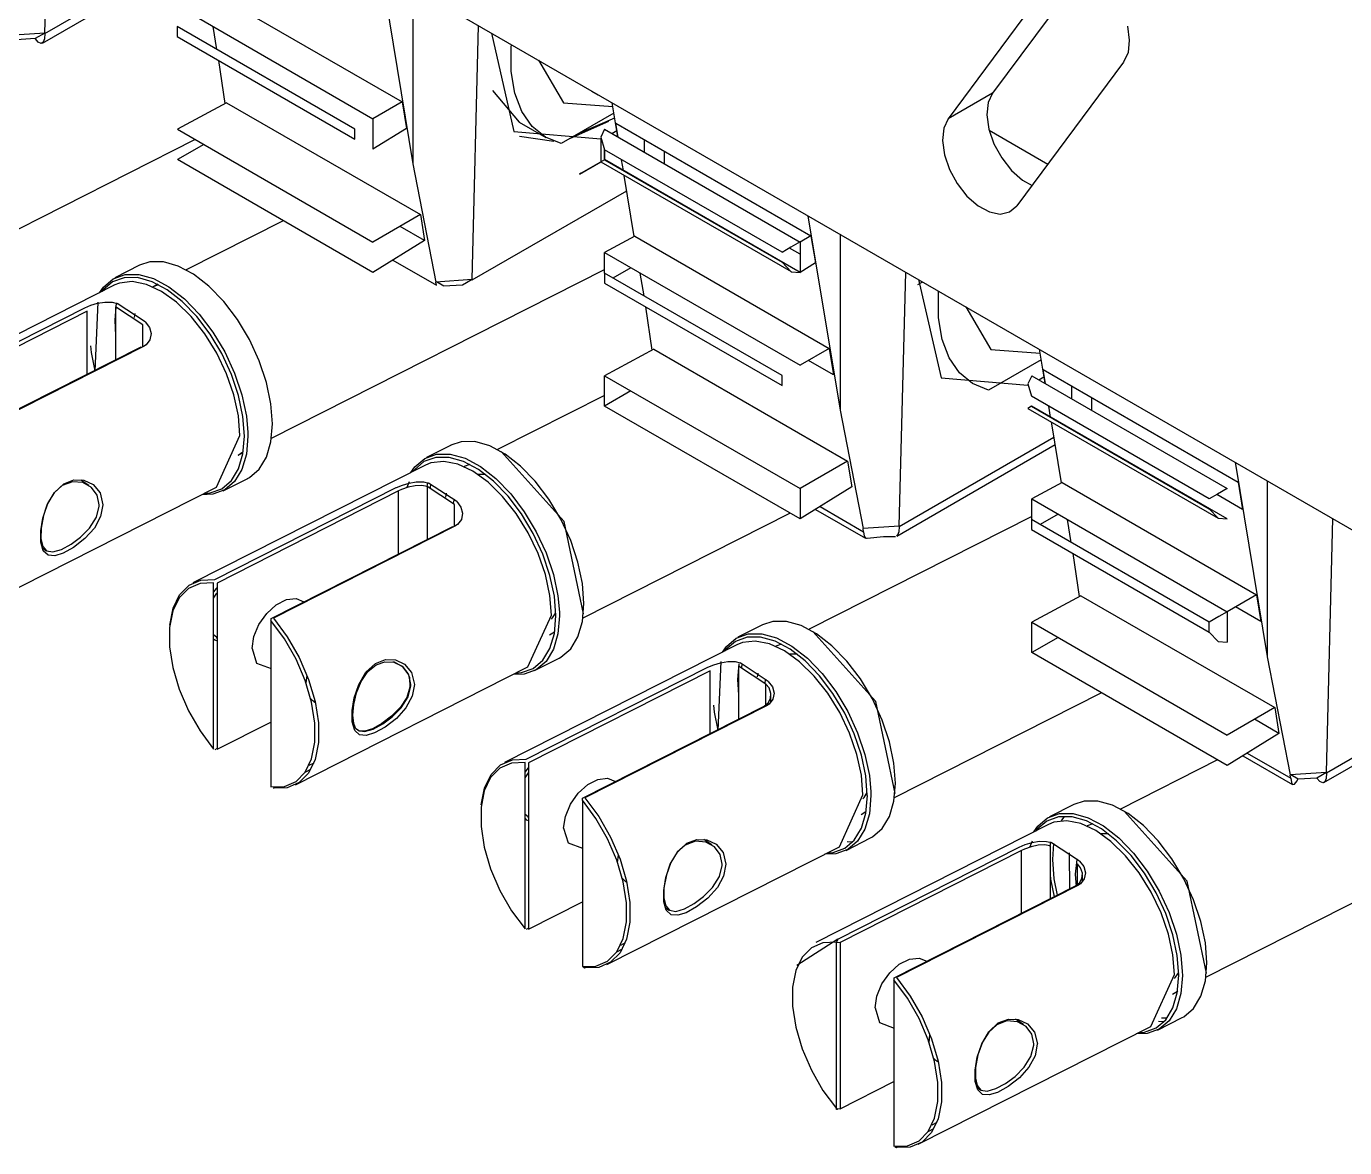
# Model space of a CAD drawing. Extents: x 0 to 258, y 0 to 184.
# Drawn here: x 11.88 to 17.11, y 44.01 to 48.47 of the extents above; entities that cross this region are included whole.
import ezdxf

# ---------------------------------------------------------------- set-up
doc = ezdxf.new("R2010")
doc.units = 0

msp = doc.modelspace()

# ---------------------------------------------------------------- linework, layer by layer
for p, q in [((6.067544, 52.860342), (19.340879, 45.197489)), ((11.949534, 48.440615), (11.975066, 49.449838)), ((11.93917, 48.400795), (12.568613, 48.764068)), ((11.949489, 48.43916), (12.563586, 48.793701)), ((13.283781, 48.694218), (13.41131, 47.921371)), ((15.96189, 48.671728), (15.537499, 48.100229)), ((16.078042, 48.692366), (15.71424, 48.202093)), ((12.595865, 48.612991), (13.368183, 48.167168)), ((13.41131, 48.620664), (13.41131, 47.921371)), ((12.47548, 48.548432), (13.252031, 48.099964)), ((13.180858, 48.058954), (12.474951, 48.466412)), ((12.474951, 48.466412), (12.474951, 48.426989)), ((12.632642, 48.375395), (12.617561, 48.466412)), ((13.646588, 47.460927), (13.67212, 48.470148)), ((16.249486, 48.468372), (16.257318, 48.412349)), ((11.949534, 48.440615), (11.805812, 48.430852)), ((11.911137, 48.418448), (11.836422, 48.4144)), ((11.949489, 48.440483), (11.911124, 48.418522)), ((11.91141, 48.418168), (11.911209, 48.418432)), ((11.922787, 48.405177), (11.91141, 48.418168)), ((11.934402, 48.399515), (11.922787, 48.405177)), ((11.942604, 48.404092), (11.934402, 48.399515)), ((11.947658, 48.417506), (11.942604, 48.404092)), ((11.94951, 48.439202), (11.947658, 48.417506)), ((11.949489, 48.440747), (11.949489, 48.43916)), ((12.474951, 48.426989), (13.180858, 48.019531)), ((13.723298, 48.440596), (13.812841, 48.049685)), ((13.801956, 48.383486), (13.80275, 48.394678)), ((16.257318, 48.412349), (16.252264, 48.363306)), ((13.801956, 48.288162), (13.801956, 48.383486)), ((16.252264, 48.363306), (16.234723, 48.325217)), ((12.665239, 48.16039), (12.639733, 48.331861)), ((13.816191, 48.202474), (13.801956, 48.288162)), ((13.910694, 48.332416), (14.009755, 48.16288)), ((16.234675, 48.325124), (15.810548, 47.753625)), ((13.727838, 48.211986), (13.833939, 48.086973)), ((13.84421, 48.128986), (13.816191, 48.202474)), ((14.122048, 48.210404), (14.147104, 48.195534)), ((14.147104, 48.195534), (14.150306, 48.194211)), ((15.71424, 48.202093), (15.537499, 48.100229)), ((15.714359, 48.202212), (15.696817, 48.164123)), ((12.671271, 48.163464), (12.47548, 48.058425)), ((12.671271, 48.163464), (13.440943, 47.719229)), ((13.368183, 48.167168), (13.252031, 48.099964)), ((13.368183, 48.167168), (13.385381, 48.061335)), ((13.885191, 48.069897), (13.84421, 48.128986)), ((14.009755, 48.16288), (14.205564, 48.148248)), ((14.225432, 48.028262), (14.202942, 48.163729)), ((15.696817, 48.164123), (15.691764, 48.11508)), ((13.252031, 48.099964), (13.252031, 47.97905)), ((13.833849, 48.087), (13.939947, 48.025616)), ((14.209821, 48.122189), (14.000801, 48.001539)), ((14.037882, 48.022915), (14.189483, 48.090368)), ((14.07803, 48.04609), (14.21293, 48.103586)), ((14.227019, 48.027204), (14.217759, 48.082766)), ((14.217759, 48.082766), (14.992722, 47.635356)), ((15.537583, 48.10016), (15.520042, 48.062071)), ((15.691764, 48.11508), (15.699596, 48.059057)), ((12.47548, 48.058425), (13.252031, 47.610221)), ((13.180858, 48.019531), (13.180858, 48.058954)), ((13.385381, 48.061335), (13.252031, 47.97905)), ((13.812841, 48.049685), (14.157389, 48.020772)), ((13.835148, 48.030588), (13.970768, 48.010956)), ((13.937907, 48.026974), (13.885191, 48.069897)), ((14.000777, 48.001494), (13.937907, 48.026974)), ((14.157434, 48.025881), (14.157434, 47.928779)), ((14.172655, 48.058586), (14.157461, 48.026337)), ((14.157461, 48.026337), (14.172126, 47.976592)), ((14.17278, 48.058689), (14.949331, 47.610221)), ((14.201124, 48.04215), (14.221206, 48.053395)), ((15.520042, 48.062071), (15.514988, 48.013028)), ((15.699596, 48.059057), (15.719677, 48.000595)), ((15.700746, 48.054191), (15.933844, 47.919783)), ((11.61241, 47.544869), (12.54533, 48.018208)), ((12.580519, 47.997835), (12.47548, 47.93751)), ((14.877893, 47.569211), (14.171986, 47.976669)), ((14.171986, 47.976669), (14.171986, 47.937246)), ((14.17278, 47.93751), (14.17278, 47.976139)), ((14.330471, 48.017679), (14.330471, 47.967408)), ((15.514988, 48.013028), (15.52282, 47.957007)), ((15.719677, 48.000595), (15.750372, 47.944429)), ((13.252031, 47.489042), (12.47548, 47.93751)), ((13.41127, 47.921426), (13.502866, 47.451167)), ((14.07256, 47.879756), (14.157402, 47.928737)), ((14.172033, 47.937203), (14.079876, 47.883989)), ((14.157434, 47.928779), (14.913347, 47.492482)), ((14.171986, 47.937246), (14.877893, 47.529788)), ((14.949331, 47.489307), (14.17278, 47.93751)), ((14.247392, 47.894383), (14.240513, 47.937246)), ((14.411169, 47.920842), (14.411169, 47.971112)), ((15.52282, 47.957007), (15.542902, 47.898545)), ((15.750372, 47.944429), (15.789204, 47.895108)), ((14.079876, 47.883989), (14.07256, 47.879756)), ((14.290784, 47.632181), (14.250567, 47.874804)), ((15.542902, 47.898545), (15.573596, 47.842377)), ((15.789204, 47.895108), (15.833025, 47.856627)), ((15.573596, 47.842377), (15.612426, 47.793056)), ((15.833025, 47.856627), (15.870929, 47.835064)), ((13.646524, 47.459409), (14.260621, 47.81395)), ((15.612426, 47.793056), (15.656249, 47.754578)), ((13.440943, 47.719229), (13.252031, 47.610221)), ((13.440943, 47.719229), (13.457612, 47.616307)), ((14.980816, 47.714731), (15.108345, 46.94162)), ((15.656249, 47.754578), (15.701511, 47.730051)), ((15.701511, 47.730051), (15.744548, 47.721478)), ((15.744548, 47.721478), (15.781873, 47.729548)), ((15.781873, 47.729548), (15.810458, 47.753599)), ((12.895637, 47.694888), (12.510405, 47.499625)), ((13.457612, 47.616307), (13.360245, 47.672398)), ((13.457612, 47.616307), (13.252031, 47.489042)), ((14.2929, 47.63324), (14.17278, 47.568682)), ((14.2929, 47.63324), (15.065483, 47.187417)), ((14.949214, 47.610287), (14.912929, 47.589338)), ((14.992722, 47.635356), (14.949331, 47.610221)), ((14.949331, 47.610221), (14.949331, 47.489307)), ((14.992722, 47.635356), (15.010185, 47.526877)), ((15.108345, 47.640913), (15.108345, 46.94162)), ((14.17278, 47.568682), (14.949331, 47.120478)), ((14.17278, 47.486396), (14.17278, 47.568682)), ((14.912929, 47.589338), (14.877893, 47.569108)), ((14.949331, 47.562332), (14.907527, 47.586144)), ((12.325197, 47.517617), (12.227565, 47.46814)), ((12.36581, 47.53092), (12.325133, 47.517612)), ((12.42001, 47.531145), (12.36581, 47.53092)), ((12.478821, 47.514582), (12.42001, 47.531145)), ((12.539982, 47.481845), (12.478821, 47.514582)), ((12.8496, 46.830495), (14.17278, 47.501477)), ((13.331935, 47.538255), (13.504708, 47.438507)), ((14.277554, 47.508092), (14.206117, 47.467082)), ((14.877893, 47.529716), (14.913684, 47.492145)), ((15.010185, 47.526877), (14.949331, 47.489307)), ((12.217794, 47.45172), (12.179628, 47.419264)), ((12.181642, 47.43122), (12.220631, 47.464375)), ((12.264303, 47.468389), (12.217794, 47.45172)), ((12.220631, 47.464375), (12.268137, 47.481388)), ((12.296489, 47.452691), (12.245491, 47.44687)), ((12.317362, 47.468611), (12.264303, 47.468389)), ((12.268137, 47.481388), (12.322336, 47.481615)), ((12.352843, 47.441473), (12.296489, 47.452691)), ((12.374933, 47.452392), (12.317362, 47.468611)), ((12.322336, 47.481615), (12.381148, 47.465052)), ((12.434808, 47.420343), (12.374933, 47.452392)), ((12.381148, 47.465052), (12.442309, 47.432313)), ((12.601143, 47.434202), (12.539982, 47.481845)), ((13.504708, 47.438507), (13.502855, 47.451207)), ((13.646588, 47.460927), (13.502866, 47.451164)), ((13.533547, 47.434803), (13.504443, 47.451471)), ((13.646524, 47.460996), (13.608159, 47.438771)), ((13.646524, 47.460996), (13.646524, 47.459409)), ((14.877893, 47.079203), (14.171986, 47.486661)), ((14.171986, 47.486661), (14.171986, 47.447238)), ((14.329677, 47.395644), (14.314596, 47.486661)), ((14.913684, 47.492145), (14.949214, 47.489256)), ((15.343641, 46.481238), (15.369174, 47.49046)), ((15.417643, 47.440888), (15.436428, 47.451736)), ((15.420352, 47.460909), (15.509948, 47.069944)), ((12.223861, 47.438242), (11.299673, 46.969666)), ((12.165687, 47.408731), (12.181642, 47.43122)), ((12.179628, 47.419264), (12.174945, 47.413416)), ((12.245491, 47.44687), (12.223742, 47.438192)), ((12.412244, 47.413699), (12.352843, 47.441473)), ((12.397428, 47.442211), (12.377849, 47.432157)), ((12.400074, 47.440623), (12.377849, 47.432157)), ((12.47226, 47.370496), (12.412244, 47.413699)), ((12.49468, 47.373705), (12.434808, 47.420343)), ((12.442309, 47.432313), (12.50347, 47.384672)), ((12.659952, 47.373485), (12.601143, 47.434202)), ((13.608189, 47.438758), (13.533476, 47.43471)), ((14.171986, 47.447238), (14.877893, 47.03978)), ((15.49901, 47.403796), (15.499804, 47.414988)), ((15.49901, 47.308472), (15.49901, 47.403796)), ((11.386721, 46.98263), (12.107974, 47.348549)), ((12.108016, 47.348509), (12.131882, 47.358695)), ((12.131882, 47.358695), (12.158792, 47.366686)), ((12.159218, 47.37117), (12.147497, 47.097409)), ((12.158792, 47.366686), (12.18746, 47.371369)), ((12.18746, 47.371369), (12.216143, 47.371104)), ((12.216143, 47.371104), (12.236384, 47.365892)), ((12.232063, 47.368921), (12.226507, 47.30013)), ((12.339005, 47.281577), (12.230103, 47.353136)), ((12.230211, 47.353046), (12.230211, 47.142438)), ((12.347755, 47.292595), (12.236379, 47.365781)), ((12.530436, 47.313631), (12.47226, 47.370496)), ((12.552254, 47.314266), (12.49468, 47.373705)), ((12.50347, 47.384672), (12.562281, 47.323956)), ((12.714152, 47.30203), (12.659952, 47.373485)), ((14.362292, 47.1807), (14.336787, 47.352173)), ((15.607748, 47.352726), (15.70681, 47.183192)), ((12.117234, 47.335055), (11.395981, 46.969136)), ((12.117234, 47.085288), (12.117234, 47.335055)), ((12.226507, 47.30013), (12.230211, 47.238747)), ((12.306411, 47.325794), (12.303765, 47.310449)), ((12.347755, 47.292595), (12.364477, 47.270952)), ((12.58439, 47.245438), (12.530436, 47.313631)), ((12.605311, 47.244313), (12.552254, 47.314266)), ((12.562281, 47.323956), (12.616481, 47.252497)), ((12.761658, 47.222578), (12.714152, 47.30203)), ((15.513244, 47.222787), (15.49901, 47.308472)), ((12.338955, 47.194561), (12.338955, 47.281609)), ((12.364477, 47.270952), (12.370985, 47.24624)), ((12.370985, 47.24624), (12.366329, 47.221554)), ((12.631909, 47.168701), (12.58439, 47.245438)), ((12.651819, 47.166534), (12.605311, 47.244313)), ((12.616481, 47.252497), (12.663987, 47.173045)), ((11.610558, 46.828114), (12.331811, 47.194032)), ((12.340807, 47.195355), (11.619554, 46.829701)), ((12.13485, 47.170844), (12.131516, 47.19799)), ((12.331811, 47.194032), (12.331811, 47.190857)), ((12.351221, 47.202134), (12.340902, 47.195493)), ((12.366329, 47.221554), (12.351221, 47.202134)), ((12.800647, 47.138184), (12.761658, 47.222578)), ((15.065483, 47.187417), (14.949331, 47.120478)), ((15.065483, 47.187417), (15.082416, 47.081849)), ((15.541266, 47.149299), (15.513244, 47.222787)), ((12.149482, 47.098409), (12.13485, 47.170844)), ((12.671054, 47.086569), (12.631909, 47.168701)), ((12.689985, 47.083918), (12.651819, 47.166534)), ((12.663987, 47.173045), (12.702976, 47.088651)), ((12.829619, 47.052091), (12.800647, 47.138184)), ((14.368306, 47.183978), (14.17278, 47.078674)), ((14.368306, 47.183978), (15.137978, 46.739478)), ((15.082416, 47.081849), (14.982404, 47.139528)), ((15.582245, 47.09021), (15.541266, 47.149299)), ((15.906857, 47.142438), (15.697836, 47.021789)), ((15.70681, 47.183192), (15.902618, 47.168561)), ((15.922467, 47.048511), (15.899977, 47.183978)), ((12.700216, 47.0024), (12.671054, 47.086569)), ((12.718346, 46.999638), (12.689985, 47.083918)), ((12.702976, 47.088651), (12.731945, 47.002559)), ((15.634961, 47.047284), (15.582245, 47.09021)), ((15.924054, 47.047453), (15.914794, 47.103015)), ((15.914794, 47.103015), (16.689758, 46.655606)), ((12.847452, 46.96761), (12.829619, 47.052091)), ((14.17278, 47.078674), (14.949331, 46.63047)), ((14.17278, 46.957759), (14.17278, 47.078674)), ((14.877893, 47.03978), (14.877893, 47.079203)), ((15.509948, 47.069944), (15.854623, 47.041161)), ((15.697831, 47.021804), (15.634961, 47.047284)), ((15.869709, 47.078896), (15.854516, 47.046648)), ((15.854516, 47.046648), (15.86918, 46.996904)), ((15.869815, 47.078938), (16.646366, 46.63047)), ((15.898178, 47.062463), (15.91826, 47.073708)), ((16.027506, 47.037928), (16.027506, 46.987657)), ((12.718208, 46.919641), (12.700216, 47.0024)), ((12.735808, 46.916934), (12.718346, 46.999638)), ((12.731945, 47.002559), (12.749778, 46.918077)), ((14.17278, 47.000622), (13.747859, 46.785251)), ((14.277554, 47.018349), (14.17278, 46.957759)), ((16.574929, 46.58946), (15.869021, 46.996918)), ((16.108204, 46.941355), (16.108204, 46.991361)), ((12.853484, 46.887984), (12.847452, 46.96761)), ((14.949331, 46.509291), (14.17278, 46.957759)), ((15.108324, 46.941736), (15.199923, 46.471477)), ((15.869087, 46.957513), (15.854429, 46.949047)), ((15.854469, 46.949028), (16.610383, 46.512731)), ((15.869021, 46.957495), (16.574929, 46.550037)), ((16.646366, 46.509556), (15.869815, 46.957759)), ((15.944427, 46.914632), (15.937548, 46.957495)), ((12.724294, 46.841679), (12.718208, 46.919641)), ((12.741708, 46.838985), (12.735808, 46.916934)), ((12.749778, 46.918077), (12.755573, 46.853712)), ((12.847452, 46.816274), (12.853484, 46.887984)), ((15.987819, 46.652431), (15.947602, 46.895318)), ((12.630835, 46.635508), (12.724294, 46.841679)), ((12.735795, 46.76876), (12.741695, 46.838959)), ((12.755819, 46.838459), (12.749786, 46.766749)), ((12.755673, 46.853778), (12.755938, 46.838432)), ((15.343559, 46.479923), (15.957657, 46.834464)), ((12.717044, 46.763291), (12.736623, 46.773345)), ((12.717115, 46.763357), (12.736139, 46.775607)), ((12.718332, 46.709006), (12.735795, 46.76876)), ((12.736139, 46.775607), (12.737197, 46.776401)), ((12.829619, 46.75524), (12.847452, 46.816274)), ((13.562651, 46.803243), (13.46502, 46.753766)), ((13.505573, 46.767032), (13.559773, 46.767257)), ((13.559773, 46.767257), (13.618584, 46.750694)), ((13.603244, 46.816562), (13.562567, 46.803254)), ((13.657446, 46.81679), (13.603244, 46.816562)), ((13.716255, 46.800227), (13.657446, 46.81679)), ((13.777416, 46.76749), (13.716255, 46.800227)), ((14.01241, 46.498816), (13.762327, 46.776962)), ((13.838577, 46.719846), (13.777416, 46.76749)), ((15.333241, 46.441558), (15.962684, 46.80483)), ((13.461316, 46.723868), (12.537128, 46.255292)), ((12.749786, 46.766749), (12.731953, 46.705712)), ((12.800647, 46.70722), (12.829619, 46.75524)), ((13.403124, 46.694375), (13.419078, 46.716865)), ((13.455228, 46.737364), (13.417062, 46.704905)), ((13.419078, 46.716865), (13.458067, 46.750019)), ((13.501734, 46.754033), (13.455228, 46.737364)), ((13.458067, 46.750019), (13.505573, 46.767032)), ((13.482927, 46.732515), (13.461178, 46.723836)), ((13.533925, 46.738335), (13.482927, 46.732515)), ((13.554793, 46.754255), (13.501734, 46.754033)), ((13.590276, 46.727117), (13.533925, 46.738335)), ((13.612366, 46.738036), (13.554793, 46.754255)), ((13.649678, 46.699344), (13.590276, 46.727117)), ((13.672239, 46.705988), (13.612366, 46.738036)), ((13.637528, 46.726249), (13.615303, 46.717783)), ((13.618584, 46.750694), (13.679745, 46.717957)), ((13.679745, 46.717957), (13.740906, 46.670316)), ((13.897388, 46.65913), (13.838577, 46.719846)), ((15.137978, 46.739478), (14.949331, 46.63047)), ((15.137978, 46.739478), (15.154912, 46.636556)), ((16.677851, 46.734981), (16.80538, 45.962134)), ((12.024601, 46.649385), (12.064728, 46.66489)), ((12.064728, 46.66489), (12.104055, 46.663567)), ((12.124378, 46.642906), (12.092628, 46.663808)), ((12.104055, 46.663567), (12.140793, 46.646131)), ((12.657248, 46.620945), (12.754879, 46.670422)), ((12.689972, 46.662001), (12.718332, 46.709006)), ((12.731953, 46.705712), (12.702984, 46.657693)), ((12.754832, 46.670361), (12.761658, 46.674066)), ((12.761658, 46.674066), (12.800647, 46.70722)), ((13.417062, 46.704905), (13.412379, 46.699058)), ((13.709696, 46.65614), (13.649678, 46.699344)), ((13.699076, 46.686403), (13.669773, 46.68662)), ((13.732114, 46.659349), (13.672239, 46.705988)), ((13.699869, 46.686292), (13.699076, 46.686403)), ((13.740906, 46.670316), (13.799715, 46.6096)), ((11.706866, 46.166921), (12.63079, 46.635497)), ((11.958725, 46.565706), (11.987104, 46.61455)), ((11.986546, 46.613082), (11.961464, 46.57286)), ((12.018537, 46.642059), (11.986546, 46.613082)), ((11.987104, 46.61455), (12.024601, 46.649385)), ((12.058428, 46.657246), (12.018537, 46.642059)), ((12.100574, 46.654071), (12.058428, 46.657246)), ((12.135009, 46.634783), (12.100574, 46.654071)), ((12.157446, 46.604398), (12.135009, 46.634783)), ((12.140793, 46.646131), (12.168614, 46.612868)), ((12.168614, 46.612868), (12.179647, 46.565655)), ((12.58204, 46.610759), (12.605297, 46.612875)), ((12.605297, 46.612875), (12.651806, 46.629544)), ((12.663995, 46.624538), (12.616489, 46.607526)), ((12.624175, 46.268256), (13.345429, 46.634174)), ((13.354689, 46.620681), (12.633436, 46.254762)), ((12.651806, 46.629544), (12.689972, 46.662001)), ((12.702984, 46.657693), (12.663995, 46.624538)), ((13.34545, 46.634153), (13.369315, 46.64434)), ((13.366212, 46.626028), (13.354649, 46.62063)), ((13.354689, 46.370914), (13.354689, 46.620681)), ((13.392299, 46.635421), (13.366212, 46.626028)), ((13.369315, 46.64434), (13.396223, 46.65233)), ((13.396758, 46.656929), (13.386704, 46.634439)), ((13.420443, 46.641718), (13.392299, 46.635421)), ((13.396223, 46.65233), (13.424893, 46.657013)), ((13.446108, 46.643041), (13.420443, 46.641718)), ((13.424893, 46.657013), (13.453577, 46.656749)), ((13.467539, 46.638781), (13.446108, 46.643041)), ((13.453577, 46.656749), (13.473817, 46.651536)), ((13.469518, 46.654547), (13.466872, 46.63682)), ((13.576439, 46.567219), (13.467539, 46.638781)), ((13.467666, 46.638672), (13.467666, 46.428064)), ((13.585188, 46.578239), (13.473815, 46.651423)), ((13.48063, 46.632851), (13.482747, 46.647668)), ((13.543866, 46.61142), (13.540955, 46.596074)), ((13.767872, 46.599276), (13.709696, 46.65614)), ((13.789685, 46.599911), (13.732114, 46.659349)), ((13.951588, 46.587674), (13.897388, 46.65913)), ((15.154912, 46.636556), (14.949331, 46.509291)), ((14.949331, 46.63047), (14.949331, 46.509291)), ((15.989936, 46.653754), (15.869815, 46.588931)), ((15.989936, 46.653754), (16.762518, 46.207667)), ((16.646271, 46.6306), (16.607324, 46.608113)), ((16.689758, 46.655606), (16.70722, 46.547391)), ((16.80538, 46.661426), (16.80538, 45.962134)), ((11.94113, 46.513011), (11.958725, 46.565706)), ((11.961464, 46.57286), (11.943287, 46.52319)), ((12.154183, 46.516424), (12.165296, 46.56084)), ((12.165515, 46.565976), (12.157446, 46.604398)), ((12.165296, 46.56084), (12.165423, 46.565973)), ((12.165423, 46.565973), (12.165515, 46.565976)), ((12.179628, 46.565446), (12.170765, 46.51893)), ((12.179647, 46.565655), (12.179628, 46.565446)), ((12.616489, 46.607526), (12.572767, 46.605938)), ((13.573782, 46.584086), (13.571401, 46.571624)), ((13.574576, 46.587473), (13.573782, 46.584086)), ((13.57641, 46.480187), (13.57641, 46.567235)), ((13.585188, 46.578239), (13.60191, 46.556596)), ((13.821824, 46.53108), (13.767872, 46.599276)), ((13.842744, 46.529958), (13.789685, 46.599911)), ((13.799715, 46.6096), (13.853915, 46.538141)), ((13.999094, 46.50822), (13.951588, 46.587674)), ((15.02897, 46.558768), (15.201743, 46.458756)), ((15.869815, 46.588931), (16.646366, 46.140727)), ((15.869815, 46.506645), (15.869815, 46.588931)), ((16.607324, 46.608113), (16.574947, 46.589418)), ((16.70722, 46.547391), (16.604562, 46.606658)), ((11.932717, 46.462246), (11.94113, 46.513011)), ((11.943287, 46.52319), (11.933868, 46.472168)), ((12.126907, 46.473051), (12.154183, 46.516424)), ((12.170765, 46.51893), (12.145973, 46.473464)), ((13.603736, 46.507198), (13.588628, 46.487778)), ((13.60191, 46.556596), (13.608419, 46.531884)), ((13.608419, 46.531884), (13.603736, 46.507198)), ((13.869345, 46.454345), (13.821824, 46.53108)), ((13.88925, 46.452178), (13.842744, 46.529958)), ((13.853915, 46.538141), (13.901423, 46.45869)), ((14.038083, 46.423828), (13.999094, 46.50822)), ((14.087055, 46.116385), (14.908585, 46.532839)), ((15.869815, 46.519345), (14.985314, 46.070877)), ((15.011243, 46.547656), (15.208887, 46.433621)), ((16.574929, 46.099452), (15.869021, 46.50691)), ((15.869021, 46.50691), (15.869021, 46.467487)), ((15.97459, 46.528341), (15.903152, 46.487331)), ((16.026713, 46.415893), (16.011631, 46.50691)), ((16.574947, 46.550029), (16.61074, 46.512456)), ((16.61074, 46.512456), (16.646271, 46.509569)), ((17.040695, 45.50155), (17.066228, 46.510773)), ((11.932981, 46.416857), (11.932717, 46.462246)), ((11.933868, 46.472168), (11.933339, 46.43025)), ((12.091324, 46.43706), (12.126907, 46.473051)), ((12.145973, 46.473464), (12.108217, 46.431266)), ((12.848013, 46.114004), (13.569266, 46.479658)), ((13.578262, 46.481245), (12.857008, 46.115327)), ((13.569266, 46.479658), (13.569266, 46.476483)), ((13.588628, 46.487778), (13.578309, 46.481137)), ((13.908488, 46.372213), (13.869345, 46.454345)), ((13.901423, 46.45869), (13.94041, 46.374296)), ((14.089063, 46.132713), (14.01241, 46.498816)), ((15.201743, 46.458756), (15.199891, 46.471456)), ((15.343641, 46.481238), (15.199923, 46.471474)), ((15.201798, 46.458838), (15.20418, 46.441534)), ((15.341766, 46.458129), (15.336712, 46.444714)), ((15.343618, 46.479825), (15.341766, 46.458129)), ((15.343559, 46.481245), (15.343559, 46.479923)), ((15.869021, 46.467487), (16.574929, 46.060029)), ((11.942983, 46.382895), (11.932981, 46.416857)), ((11.933339, 46.43025), (11.940535, 46.400537)), ((11.940535, 46.400537), (11.955722, 46.382757)), ((12.015407, 46.388446), (12.05356, 46.409083)), ((12.05356, 46.409083), (12.091324, 46.43706)), ((12.108217, 46.431266), (12.063225, 46.396097)), ((13.927419, 46.36956), (13.88925, 46.452178)), ((14.067052, 46.337736), (14.038083, 46.423828)), ((15.20418, 46.441534), (15.208836, 46.43365)), ((15.208836, 46.43365), (15.212355, 46.434443)), ((15.212713, 46.433081), (15.215782, 46.43361)), ((15.215782, 46.43361), (15.280631, 46.440198)), ((15.280631, 46.440198), (15.328497, 46.439404)), ((15.336712, 46.444714), (15.332717, 46.442598)), ((11.939964, 46.393139), (11.954251, 46.383879)), ((11.962138, 46.365459), (11.942983, 46.382895)), ((11.955722, 46.382757), (11.980858, 46.378418)), ((11.988411, 46.363077), (11.962138, 46.365459)), ((11.980858, 46.378418), (12.015407, 46.388446)), ((12.021664, 46.373211), (11.988411, 46.363077)), ((12.063225, 46.396097), (12.021664, 46.373211)), ((13.937653, 46.288044), (13.908488, 46.372213)), ((13.955779, 46.285279), (13.927419, 46.36956)), ((13.94041, 46.374296), (13.969381, 46.288203)), ((16.059346, 46.201012), (16.033841, 46.372483)), ((14.084885, 46.253254), (14.067052, 46.337736)), ((12.484539, 46.20818), (12.521983, 46.246177)), ((12.565565, 46.253511), (12.519348, 46.233588)), ((12.521983, 46.246177), (12.569253, 46.26655)), ((12.619312, 46.255363), (12.565565, 46.253511)), ((12.569253, 46.26655), (12.624223, 46.268402)), ((12.619413, 45.594363), (12.619413, 46.255292)), ((12.633436, 46.254762), (12.633436, 45.593834)), ((13.955644, 46.205285), (13.937653, 46.288044)), ((13.973242, 46.202579), (13.955779, 46.285279)), ((13.969381, 46.288203), (13.987214, 46.203722)), ((14.090918, 46.173628), (14.084885, 46.253254)), ((12.482735, 46.196435), (12.457361, 46.143714)), ((12.45861, 46.154261), (12.484539, 46.20818)), ((12.519348, 46.233588), (12.482735, 46.196435)), ((12.629827, 46.233223), (12.619296, 46.2192)), ((12.619312, 46.194681), (12.632912, 46.214154)), ((12.633425, 46.236504), (12.629827, 46.233223)), ((12.632912, 46.214154), (12.633441, 46.214683)), ((12.909057, 46.188754), (12.947059, 46.192988)), ((12.947059, 46.192988), (12.978039, 46.180446)), ((13.96173, 46.127323), (13.955644, 46.205285)), ((13.979142, 46.124627), (13.973242, 46.202579)), ((13.987214, 46.203722), (13.993009, 46.139357)), ((16.065342, 46.204227), (15.869815, 46.098923)), ((16.065342, 46.204227), (16.835014, 45.759728)), ((16.762518, 46.207667), (16.646366, 46.140727)), ((16.762518, 46.207667), (16.779451, 46.102098)), ((12.457361, 46.143714), (12.444396, 46.077799)), ((12.445407, 46.08748), (12.45861, 46.154261)), ((12.830614, 46.133941), (12.868616, 46.168249)), ((12.868616, 46.168249), (12.909057, 46.188754)), ((12.978039, 46.180446), (12.978568, 46.180182)), ((13.993128, 46.139404), (13.993128, 46.124058)), ((14.084885, 46.101918), (14.090918, 46.173628)), ((16.646271, 46.140674), (16.613555, 46.121787)), ((16.646366, 46.140727), (16.646366, 46.019548)), ((16.779451, 46.102098), (16.679439, 46.159777)), ((12.779419, 46.041654), (12.799634, 46.089975)), ((12.799634, 46.089975), (12.830614, 46.133941)), ((12.846954, 46.105802), (12.846954, 45.444609)), ((12.900762, 46.03337), (12.847012, 46.105797)), ((12.848013, 46.104744), (12.848013, 46.114004)), ((12.857114, 46.115359), (12.912084, 46.041284)), ((13.868271, 45.92115), (13.96173, 46.127323)), ((13.961441, 46.111348), (13.966204, 46.116825)), ((13.966204, 46.116825), (13.97901, 46.135901)), ((13.973255, 46.054404), (13.979155, 46.124603)), ((13.993255, 46.124101), (13.987222, 46.052393)), ((14.067052, 46.040881), (14.084885, 46.101918)), ((14.800106, 46.088869), (14.70221, 46.039392)), ((14.84068, 46.102209), (14.800003, 46.088901)), ((14.89488, 46.102437), (14.84068, 46.102209)), ((14.953691, 46.085874), (14.89488, 46.102437)), ((15.869815, 46.098923), (16.646366, 45.650719)), ((15.869815, 45.978009), (15.869815, 46.098923)), ((16.574929, 46.060029), (16.574929, 46.099452)), ((16.613555, 46.121787), (16.574947, 46.099495)), ((12.444396, 46.077799), (12.444396, 46.001649)), ((12.631584, 46.039921), (12.619413, 46.049181)), ((12.630261, 46.038333), (12.633436, 46.036217)), ((12.772408, 45.994807), (12.779419, 46.041654)), ((12.912084, 46.041284), (12.959352, 45.958787)), ((13.954549, 46.049001), (13.973572, 46.061252)), ((13.955792, 45.994653), (13.973255, 46.054404)), ((13.987222, 46.052393), (13.969389, 45.991357)), ((13.973572, 46.061252), (13.974631, 46.062045)), ((14.038083, 45.992865), (14.067052, 46.040881)), ((14.656514, 46.002533), (14.6955, 46.035688)), ((14.739172, 46.039675), (14.692667, 46.023006)), ((14.6955, 46.035688), (14.743009, 46.0527)), ((14.792232, 46.039897), (14.739172, 46.039675)), ((14.743009, 46.0527), (14.797209, 46.052925)), ((14.849805, 46.023678), (14.792232, 46.039897)), ((14.797209, 46.052925), (14.856018, 46.036362)), ((14.856018, 46.036362), (14.917179, 46.003626)), ((15.014852, 46.053134), (14.953691, 46.085874)), ((15.249847, 45.784458), (14.999739, 46.062617)), ((15.076013, 46.005493), (15.014852, 46.053134)), ((15.97459, 46.038598), (15.869815, 45.978009)), ((16.574947, 46.060106), (16.610739, 46.022532)), ((12.444396, 46.001649), (12.457361, 45.918684)), ((12.619312, 46.032886), (12.624234, 46.028388)), ((12.624234, 46.028388), (12.633415, 46.02553)), ((12.772408, 45.994807), (12.790581, 45.936267)), ((12.94698, 45.952707), (12.900762, 46.03337)), ((14.698506, 46.009494), (13.774582, 45.540917)), ((13.927432, 45.947648), (13.955792, 45.994653)), ((13.969389, 45.991357), (13.940418, 45.943338)), ((13.999094, 45.95971), (14.038083, 45.992865)), ((14.64056, 45.980017), (14.656514, 46.002533)), ((14.654498, 45.990547), (14.649815, 45.9847)), ((14.692667, 46.023006), (14.654498, 45.990547)), ((14.720361, 46.018159), (14.698612, 46.009481)), ((14.771359, 46.02398), (14.720361, 46.018159)), ((14.827713, 46.012762), (14.771359, 46.02398)), ((14.887114, 45.984986), (14.827713, 46.012762)), ((14.909678, 45.991632), (14.849805, 46.023678)), ((14.874983, 46.011875), (14.852758, 46.003409)), ((14.947132, 45.941782), (14.887114, 45.984986)), ((14.96955, 45.944991), (14.909678, 45.991632)), ((14.917179, 46.003626), (14.97834, 45.955982)), ((15.134822, 45.944777), (15.076013, 46.005493)), ((16.610739, 46.022532), (16.646271, 46.019643)), ((12.790581, 45.936267), (12.847925, 45.914617)), ((12.983593, 45.867434), (12.94698, 45.952707)), ((12.959352, 45.958787), (12.996798, 45.871577)), ((13.224543, 45.900195), (13.262037, 45.93503)), ((13.232306, 45.90246), (13.264776, 45.929489)), ((13.262037, 45.93503), (13.302167, 45.950534)), ((13.264776, 45.929489), (13.300272, 45.941951)), ((13.300272, 45.941951), (13.336166, 45.939835)), ((13.302167, 45.950534), (13.341494, 45.949211)), ((13.338015, 45.939715), (13.331109, 45.940245)), ((13.336166, 45.939835), (13.368328, 45.923695)), ((13.37245, 45.920427), (13.338015, 45.939715)), ((13.341494, 45.949211), (13.378232, 45.931775)), ((13.378232, 45.931775), (13.40605, 45.898512)), ((13.889263, 45.915189), (13.927432, 45.947648)), ((13.894703, 45.906571), (13.992334, 45.956048)), ((13.940418, 45.943338), (13.901431, 45.910183)), ((13.992268, 45.956006), (13.999094, 45.95971)), ((14.582886, 45.919798), (14.606751, 45.929984)), ((14.606751, 45.929984), (14.633659, 45.937975)), ((14.634091, 45.942457), (14.62237, 45.668698)), ((14.633659, 45.937975), (14.66233, 45.942658)), ((14.66233, 45.942658), (14.69101, 45.942393)), ((14.69101, 45.942393), (14.711251, 45.937181)), ((14.705914, 45.934088), (14.701416, 45.871382)), ((14.822625, 45.863881), (14.711251, 45.937067)), ((14.718085, 45.918477), (14.719937, 45.933294)), ((14.936509, 45.972048), (14.907206, 45.972264)), ((14.937303, 45.971936), (14.936509, 45.972048)), ((15.005306, 45.88492), (14.947132, 45.941782)), ((15.027123, 45.885555), (14.96955, 45.944991)), ((14.97834, 45.955982), (15.037151, 45.895268)), ((15.189024, 45.873318), (15.134822, 45.944777)), ((16.646366, 45.529805), (15.869815, 45.978009)), ((16.80538, 45.962049), (16.896976, 45.49179)), ((12.457361, 45.918684), (12.482735, 45.832633)), ((12.944321, 45.452547), (13.868245, 45.921123)), ((12.986919, 45.857888), (12.990623, 45.887786)), ((13.196161, 45.85135), (13.224543, 45.900195)), ((13.205742, 45.863201), (13.232306, 45.90246)), ((13.368328, 45.923695), (13.391268, 45.895422)), ((13.394887, 45.890043), (13.37245, 45.920427)), ((13.391268, 45.895422), (13.391283, 45.895551)), ((13.391283, 45.895551), (13.397501, 45.878935)), ((13.402843, 45.851538), (13.394906, 45.890167)), ((13.397501, 45.878935), (13.399353, 45.840621)), ((13.40605, 45.898512), (13.417109, 45.8513)), ((13.853923, 45.89317), (13.810203, 45.891583)), ((13.819474, 45.896403), (13.842757, 45.89852)), ((13.842757, 45.89852), (13.889263, 45.915189)), ((13.901431, 45.910183), (13.853923, 45.89317)), ((13.86163, 45.554147), (14.582883, 45.9198)), ((14.592144, 45.906307), (13.87089, 45.540388)), ((14.592144, 45.65654), (14.592144, 45.906307)), ((14.704856, 45.924298), (14.704856, 45.71369)), ((14.813875, 45.852863), (14.704975, 45.924423)), ((14.781321, 45.897046), (14.77841, 45.8817)), ((15.05926, 45.816724), (15.005306, 45.88492)), ((15.080183, 45.8156), (15.027123, 45.885555)), ((15.037151, 45.895268), (15.091351, 45.82381)), ((12.482735, 45.832633), (12.519348, 45.747361)), ((13.008966, 45.781384), (12.983593, 45.867434)), ((12.996798, 45.871577), (13.022727, 45.783572)), ((13.178593, 45.798653), (13.196161, 45.85135)), ((13.187089, 45.817851), (13.205742, 45.863201)), ((13.399353, 45.840621), (13.386653, 45.800434)), ((13.391813, 45.802217), (13.402925, 45.846633)), ((13.402925, 45.846633), (13.403052, 45.851739)), ((13.417064, 45.851091), (13.408201, 45.804574)), ((13.417109, 45.8513), (13.417064, 45.851091)), ((14.701416, 45.871382), (14.704856, 45.809998)), ((14.811216, 45.869731), (14.808835, 45.857269)), ((14.81201, 45.873117), (14.811216, 45.869731)), ((14.826075, 45.837555), (14.813798, 45.852874)), ((14.813864, 45.771105), (14.813864, 45.852861)), ((14.822625, 45.863881), (14.839346, 45.842238)), ((14.833324, 45.815753), (14.826075, 45.837555)), ((14.839346, 45.842238), (14.845855, 45.817526)), ((15.23653, 45.793867), (15.189024, 45.873318)), ((17.030276, 45.461807), (17.659719, 45.82508)), ((17.040595, 45.500172), (17.654692, 45.854713)), ((13.01416, 45.786313), (13.005905, 45.794224)), ((13.021931, 45.698418), (13.008966, 45.781384)), ((13.018235, 45.783376), (13.01416, 45.786313)), ((13.018139, 45.783275), (13.023696, 45.779836)), ((13.022727, 45.783572), (13.035983, 45.69872)), ((13.170179, 45.74789), (13.178593, 45.798653)), ((13.172537, 45.73016), (13.176188, 45.772086)), ((13.176188, 45.772086), (13.187089, 45.817851)), ((13.386653, 45.800434), (13.361359, 45.761349)), ((13.364537, 45.758844), (13.391813, 45.802217)), ((13.408201, 45.804574), (13.383409, 45.759108)), ((14.806575, 45.765297), (14.822609, 45.777997)), ((14.826091, 45.77342), (14.815772, 45.766779)), ((14.822609, 45.777997), (14.831737, 45.795274)), ((14.841198, 45.79284), (14.826091, 45.77342)), ((14.831737, 45.795274), (14.833324, 45.815753)), ((14.833708, 45.783275), (14.833708, 45.809734)), ((14.845855, 45.817526), (14.841198, 45.79284)), ((15.106781, 45.73999), (15.05926, 45.816724)), ((15.126689, 45.737823), (15.080183, 45.8156)), ((15.091351, 45.82381), (15.138857, 45.744358)), ((15.275517, 45.709473), (15.23653, 45.793867)), ((15.326496, 45.418328), (15.249847, 45.784458)), ((15.324509, 45.402011), (16.14604, 45.818465)), ((12.519348, 45.747361), (12.565565, 45.666698)), ((13.170444, 45.702501), (13.170179, 45.74789)), ((13.176029, 45.696066), (13.172537, 45.73016)), ((13.326598, 45.725618), (13.287234, 45.695987)), ((13.291192, 45.694876), (13.328956, 45.722853)), ((13.361359, 45.761349), (13.326598, 45.725618)), ((13.328956, 45.722853), (13.364537, 45.758844)), ((13.383409, 45.759108), (13.345653, 45.71691)), ((14.085467, 45.39963), (14.806456, 45.765284)), ((14.815716, 45.766871), (14.094463, 45.400953)), ((14.60972, 45.74213), (14.606386, 45.769282)), ((14.624351, 45.669698), (14.60972, 45.74213)), ((14.806456, 45.765284), (14.806456, 45.762109)), ((15.145924, 45.657855), (15.106781, 45.73999)), ((15.164855, 45.655204), (15.126689, 45.737823)), ((15.138857, 45.744358), (15.177846, 45.659964)), ((16.835014, 45.759728), (16.646366, 45.650719)), ((16.835014, 45.759728), (16.851947, 45.656805)), ((12.633436, 45.593834), (12.846954, 45.702049)), ((13.021931, 45.622269), (13.021931, 45.698418)), ((13.035983, 45.69872), (13.035983, 45.62084)), ((13.180445, 45.668539), (13.170444, 45.702501)), ((13.184893, 45.675746), (13.176029, 45.696066)), ((13.199575, 45.651103), (13.180445, 45.668539)), ((13.198757, 45.666063), (13.184893, 45.675746)), ((13.192031, 45.669873), (13.193354, 45.66855)), ((13.193354, 45.66855), (13.21849, 45.66421)), ((13.21849, 45.66421), (13.253039, 45.674238)), ((13.25016, 45.67564), (13.219924, 45.665798)), ((13.287234, 45.695987), (13.25016, 45.67564)), ((13.253039, 45.674238), (13.291192, 45.694876)), ((13.300658, 45.681742), (13.2591, 45.658855)), ((13.345653, 45.71691), (13.300658, 45.681742)), ((15.304488, 45.62338), (15.275517, 45.709473)), ((16.851947, 45.656805), (16.754316, 45.713161)), ((12.565565, 45.666698), (12.619312, 45.594271)), ((13.008966, 45.556353), (13.021931, 45.622269)), ((13.035983, 45.62084), (13.022727, 45.553427)), ((13.219924, 45.665798), (13.198757, 45.666063)), ((13.225848, 45.648722), (13.199575, 45.651103)), ((13.2591, 45.658855), (13.225848, 45.648722)), ((15.175089, 45.573686), (15.145924, 45.657855)), ((15.193215, 45.570924), (15.164855, 45.655204)), ((15.177846, 45.659964), (15.206815, 45.573871)), ((15.322321, 45.538899), (15.304488, 45.62338)), ((16.851947, 45.656805), (16.646366, 45.529805)), ((12.633436, 45.597009), (12.624175, 45.592247)), ((15.19308, 45.490927), (15.175089, 45.573686)), ((15.210678, 45.48822), (15.193215, 45.570924)), ((15.206815, 45.573871), (15.224648, 45.48939)), ((16.708279, 45.56817), (16.906187, 45.45387)), ((16.726006, 45.579017), (16.898778, 45.47927)), ((12.983479, 45.503347), (13.006233, 45.514988)), ((12.983593, 45.503632), (13.008966, 45.556353)), ((13.022727, 45.553427), (12.996798, 45.499508)), ((13.01761, 45.538801), (12.998296, 45.529011)), ((13.756781, 45.51923), (13.720168, 45.482074)), ((13.72198, 45.493822), (13.759427, 45.531821)), ((13.803001, 45.539153), (13.756781, 45.51923)), ((13.759427, 45.531821), (13.806695, 45.552194)), ((13.856748, 45.541005), (13.803001, 45.539153)), ((13.806695, 45.552194), (13.861664, 45.554046)), ((13.867263, 45.518867), (13.856733, 45.504844)), ((13.856868, 44.879989), (13.856868, 45.540917)), ((13.870861, 45.522148), (13.867263, 45.518867)), ((13.87089, 45.540388), (13.87089, 44.87946)), ((15.328354, 45.459275), (15.322321, 45.538899)), ((16.608002, 45.551765), (16.222769, 45.356503)), ((12.900762, 45.446557), (12.94698, 45.46648)), ((12.959352, 45.461508), (12.912084, 45.441135)), ((12.94698, 45.46648), (12.983593, 45.503632)), ((12.996798, 45.499508), (12.959352, 45.461508)), ((13.720168, 45.482074), (13.694795, 45.429356)), ((13.696051, 45.439905), (13.72198, 45.493822)), ((13.856748, 45.480325), (13.870348, 45.499799)), ((13.870348, 45.499799), (13.870877, 45.500328)), ((14.106052, 45.453893), (14.146493, 45.474399)), ((14.146493, 45.474399), (14.184495, 45.478632)), ((14.184495, 45.478632), (14.215475, 45.466091)), ((14.215475, 45.466091), (14.216005, 45.465826)), ((15.199166, 45.412968), (15.19308, 45.490927)), ((15.216578, 45.410272), (15.210678, 45.48822)), ((15.224648, 45.48939), (15.230442, 45.425025)), ((15.322321, 45.387565), (15.328354, 45.459275)), ((16.898778, 45.47927), (16.896926, 45.491705)), ((17.040695, 45.50155), (16.896976, 45.491787)), ((16.927618, 45.475301), (16.898514, 45.492234)), ((16.898852, 45.479148), (16.901234, 45.461844)), ((16.901234, 45.461844), (16.90589, 45.45396)), ((16.913166, 45.455283), (16.923617, 45.468406)), ((16.923617, 45.468406), (16.927321, 45.474968)), ((16.927321, 45.474968), (16.927464, 45.475232)), ((17.002299, 45.479383), (16.927586, 45.475335)), ((17.040595, 45.501495), (17.00223, 45.47927)), ((17.002545, 45.4791), (17.002344, 45.479365)), ((17.013949, 45.466109), (17.002545, 45.4791)), ((17.025564, 45.460447), (17.013949, 45.466109)), ((17.033766, 45.465024), (17.025564, 45.460447)), ((17.038819, 45.478439), (17.033766, 45.465024)), ((17.040671, 45.500135), (17.038819, 45.478439)), ((17.040595, 45.501495), (17.040595, 45.500172)), ((12.847012, 45.444704), (12.900762, 45.446557)), ((12.857008, 45.439318), (12.864946, 45.443286)), ((12.912084, 45.441135), (12.857114, 45.439283)), ((13.694795, 45.429356), (13.68183, 45.36344)), ((13.682849, 45.37319), (13.696051, 45.439905)), ((14.03707, 45.375619), (14.06805, 45.419585)), ((14.06805, 45.419585), (14.106052, 45.453893)), ((15.105707, 45.206794), (15.199166, 45.412968)), ((15.20364, 45.402469), (15.216446, 45.421546)), ((15.210688, 45.340049), (15.216589, 45.410248)), ((15.230691, 45.409745), (15.224658, 45.338038)), ((15.230582, 45.42503), (15.230582, 45.409684)), ((16.90589, 45.45396), (16.913166, 45.455283)), ((13.68183, 45.36344), (13.68183, 45.287291)), ((14.016856, 45.327298), (14.03707, 45.375619)), ((14.084409, 45.391428), (14.084409, 44.730235)), ((14.138196, 45.319014), (14.084449, 45.391444)), ((14.085467, 45.39037), (14.085467, 45.39963)), ((14.094548, 45.401003), (14.149517, 45.326928)), ((15.198877, 45.396992), (15.20364, 45.402469)), ((15.304488, 45.326528), (15.322321, 45.387565)), ((16.037561, 45.374495), (15.939665, 45.325018)), ((16.078119, 45.387851), (16.037442, 45.374542)), ((16.132318, 45.388076), (16.078119, 45.387851)), ((16.19113, 45.371513), (16.132318, 45.388076)), ((16.252291, 45.338776), (16.19113, 45.371513)), ((13.856748, 45.31853), (13.86167, 45.314032)), ((13.869038, 45.325547), (13.856868, 45.334807)), ((13.86167, 45.314032), (13.870586, 45.311254)), ((13.867715, 45.323959), (13.87089, 45.321843)), ((14.009844, 45.280449), (14.016856, 45.327298)), ((14.184416, 45.238354), (14.138196, 45.319014)), ((14.149517, 45.326928), (14.196788, 45.244431)), ((15.191985, 45.334646), (15.211009, 45.346896)), ((15.193226, 45.280298), (15.210688, 45.340049)), ((15.224658, 45.338038), (15.206826, 45.277001)), ((15.211009, 45.346896), (15.212067, 45.34769)), ((15.275517, 45.278509), (15.304488, 45.326528)), ((15.9301, 45.308653), (15.891934, 45.276197)), ((15.893948, 45.288151), (15.932937, 45.321308)), ((15.976609, 45.325322), (15.9301, 45.308653)), ((15.932937, 45.321308), (15.980442, 45.338321)), ((15.957797, 45.303803), (15.936048, 45.295125)), ((16.008795, 45.309624), (15.957797, 45.303803)), ((16.029668, 45.325542), (15.976609, 45.325322)), ((15.980442, 45.338321), (16.034642, 45.338549)), ((15.987819, 45.309407), (15.99999, 45.327399)), ((16.065149, 45.298406), (16.008795, 45.309624)), ((16.087239, 45.309323), (16.029668, 45.325542)), ((16.034642, 45.338549), (16.093454, 45.321986)), ((16.147114, 45.277276), (16.087239, 45.309323)), ((16.093454, 45.321986), (16.154615, 45.289249)), ((16.48728, 45.070103), (16.237199, 45.348248)), ((16.313449, 45.291135), (16.252291, 45.338776)), ((13.68183, 45.287291), (13.694795, 45.204326)), ((14.009844, 45.280449), (14.028018, 45.221911)), ((15.935961, 45.29512), (15.012037, 44.826543)), ((15.164865, 45.233289), (15.193226, 45.280298)), ((15.206826, 45.277001), (15.177856, 45.228982)), ((15.23653, 45.245354), (15.275517, 45.278509)), ((15.877993, 45.265661), (15.893948, 45.288151)), ((15.891934, 45.276197), (15.887251, 45.27035)), ((16.12455, 45.27063), (16.065149, 45.298406)), ((16.112438, 45.297501), (16.090213, 45.289299)), ((16.184566, 45.227426), (16.12455, 45.27063)), ((16.173945, 45.257692), (16.144643, 45.257906)), ((16.206986, 45.230636), (16.147114, 45.277276)), ((16.154615, 45.289249), (16.215776, 45.241605)), ((16.174739, 45.257581), (16.173945, 45.257692)), ((16.372261, 45.230419), (16.313449, 45.291135)), ((16.561964, 44.687637), (17.746767, 45.288505)), ((13.694795, 45.204326), (13.720168, 45.118275)), ((14.028018, 45.221911), (14.085361, 45.200262)), ((14.181775, 44.738173), (15.105699, 45.206749)), ((14.221029, 45.153081), (14.184416, 45.238354)), ((14.196788, 45.244431), (14.234232, 45.157222)), ((14.493412, 45.213348), (14.461421, 45.184371)), ((14.462006, 45.185575), (14.4995, 45.220407)), ((14.5333, 45.228535), (14.493412, 45.213348)), ((14.4995, 45.220407), (14.539627, 45.235911)), ((14.575446, 45.22536), (14.5333, 45.228535)), ((14.539627, 45.235911), (14.578954, 45.234589)), ((14.599287, 45.214157), (14.567537, 45.23506)), ((14.609881, 45.206072), (14.575446, 45.22536)), ((14.578954, 45.234589), (14.615692, 45.217153)), ((14.632318, 45.175687), (14.609881, 45.206072)), ((14.615692, 45.217153), (14.643512, 45.183887)), ((15.080193, 45.184164), (15.126699, 45.200833)), ((15.099085, 44.839773), (15.820338, 45.205426)), ((15.126699, 45.200833), (15.164865, 45.233289)), ((15.132158, 45.192197), (15.229789, 45.241674)), ((15.136126, 45.227916), (15.158351, 45.226064)), ((15.177856, 45.228982), (15.138867, 45.195827)), ((15.229704, 45.24165), (15.23653, 45.245354)), ((15.820322, 45.205442), (15.844187, 45.215629)), ((15.841084, 45.197341), (15.829495, 45.191943)), ((15.867172, 45.206733), (15.841084, 45.197341)), ((15.844187, 45.215629), (15.871098, 45.223592)), ((15.871402, 45.22818), (15.861613, 45.205955)), ((15.895315, 45.21303), (15.867172, 45.206733)), ((15.871098, 45.223592), (15.899766, 45.228276)), ((15.92098, 45.214353), (15.895315, 45.21303)), ((15.899766, 45.228276), (15.928449, 45.228011)), ((15.942411, 45.210067), (15.92098, 45.214353)), ((15.928449, 45.228011), (15.94869, 45.222799)), ((15.944427, 45.226064), (15.941782, 45.208072)), ((15.942311, 45.210189), (15.942311, 44.999316)), ((16.060061, 45.149525), (15.948685, 45.222711)), ((15.952894, 45.156478), (15.957392, 45.21892)), ((16.242742, 45.170562), (16.184566, 45.227426)), ((16.26456, 45.171197), (16.206986, 45.230636)), ((16.215776, 45.241605), (16.274587, 45.180889)), ((16.426461, 45.15896), (16.372261, 45.230419)), ((14.246402, 45.067028), (14.221029, 45.153081)), ((14.224373, 45.143514), (14.228077, 45.173412)), ((14.234232, 45.157222), (14.260161, 45.069214)), ((14.436339, 45.144146), (14.418162, 45.094476)), ((14.433624, 45.13673), (14.462006, 45.185575)), ((14.461421, 45.184371), (14.436339, 45.144146)), ((14.640388, 45.137262), (14.632318, 45.175687)), ((14.643512, 45.183887), (14.654572, 45.136677)), ((15.091362, 45.178814), (15.047642, 45.177227)), ((15.05691, 45.182048), (15.080193, 45.184164)), ((15.138867, 45.195827), (15.091362, 45.178814)), ((15.829598, 45.191932), (15.108345, 44.826014)), ((15.829598, 44.942166), (15.829598, 45.191932)), ((15.958794, 45.078455), (15.952894, 45.156404)), ((16.018783, 45.182733), (16.019577, 45.03858)), ((16.048652, 45.155375), (16.042805, 45.097312)), ((16.049446, 45.158762), (16.048652, 45.155375)), ((16.060061, 45.149525), (16.076782, 45.127882)), ((16.296696, 45.102368), (16.242742, 45.170562)), ((16.317616, 45.101244), (16.26456, 45.171197)), ((16.274587, 45.180889), (16.328787, 45.109433)), ((16.473966, 45.079509), (16.426461, 45.15896)), ((13.720168, 45.118275), (13.756781, 45.033003)), ((14.418162, 45.094476), (14.408769, 45.043454)), ((14.416029, 45.084033), (14.433624, 45.13673)), ((14.629082, 45.087711), (14.640195, 45.132129)), ((14.640195, 45.132129), (14.640324, 45.137235)), ((14.640324, 45.137235), (14.640388, 45.137262)), ((14.654501, 45.136735), (14.645637, 45.090219)), ((14.654572, 45.136677), (14.654501, 45.136735)), ((15.942411, 45.095772), (15.944793, 45.077305)), ((16.042852, 45.097212), (16.046027, 45.048793)), ((16.063535, 45.123173), (16.051258, 45.138492)), ((16.051319, 45.055937), (16.051319, 45.138487)), ((16.070784, 45.101371), (16.063535, 45.123173)), ((16.069197, 45.080892), (16.070784, 45.101371)), ((16.071163, 45.068901), (16.071163, 45.09536)), ((16.076782, 45.127882), (16.083291, 45.10317)), ((16.083291, 45.10317), (16.078608, 45.078485)), ((16.344215, 45.025634), (16.296696, 45.102368)), ((16.364125, 45.023465), (16.317616, 45.101244)), ((16.328787, 45.109433), (16.376293, 45.029981)), ((14.251596, 45.071957), (14.243341, 45.079868)), ((14.259367, 44.984065), (14.246402, 45.067028)), ((14.255671, 45.06902), (14.251596, 45.071957)), ((14.255594, 45.068901), (14.260886, 45.065462)), ((14.260161, 45.069214), (14.273443, 44.984364)), ((14.407616, 45.03327), (14.416029, 45.084033)), ((14.408769, 45.043454), (14.40824, 45.001539)), ((14.566225, 45.008349), (14.601806, 45.04434)), ((14.620846, 45.044753), (14.58309, 45.002555)), ((14.601806, 45.04434), (14.629082, 45.087711)), ((14.645637, 45.090219), (14.620846, 45.044753)), ((15.322922, 44.685256), (16.043911, 45.05091)), ((16.053171, 45.052497), (15.331918, 44.686579)), ((15.944793, 45.077305), (15.95871, 45.007693)), ((15.971468, 45.014151), (15.958794, 45.078455)), ((16.043911, 45.05091), (16.043911, 45.047735)), ((16.044008, 45.050941), (16.060042, 45.063615)), ((16.0635, 45.059064), (16.053182, 45.052423)), ((16.060042, 45.063615), (16.069197, 45.080892)), ((16.078608, 45.078485), (16.0635, 45.059064)), ((16.512955, 44.995114), (16.473966, 45.079509)), ((16.563933, 44.704002), (16.48728, 45.070103)), ((13.756781, 45.033003), (13.803001, 44.952339)), ((13.87089, 44.87946), (14.084409, 44.987674)), ((14.40788, 44.987881), (14.407616, 45.03327)), ((14.417881, 44.953919), (14.40788, 44.987881)), ((14.40824, 45.001539), (14.415437, 44.971823)), ((14.528459, 44.980369), (14.566225, 45.008349)), ((14.58309, 45.002555), (14.538097, 44.967386)), ((16.38336, 44.9435), (16.344215, 45.025634)), ((16.402291, 44.940849), (16.364125, 45.023465)), ((16.376293, 45.029981), (16.415282, 44.945587)), ((16.541927, 44.909022), (16.512955, 44.995114)), ((13.803001, 44.952339), (13.856748, 44.87991)), ((14.259367, 44.907916), (14.259367, 44.984065)), ((14.273443, 44.984364), (14.273443, 44.906484)), ((14.414873, 44.964391), (14.429161, 44.955131)), ((14.415437, 44.971823), (14.430624, 44.954043)), ((14.437011, 44.936483), (14.417881, 44.953919)), ((14.430624, 44.954043), (14.455759, 44.949704)), ((14.463284, 44.934366), (14.437011, 44.936483)), ((14.455759, 44.949704), (14.490308, 44.959732)), ((14.496537, 44.9445), (14.463284, 44.934366)), ((14.490308, 44.959732), (14.528459, 44.980369)), ((14.538097, 44.967386), (14.496537, 44.9445)), ((16.412522, 44.85933), (16.38336, 44.9435)), ((16.430652, 44.856568), (16.402291, 44.940849)), ((16.415282, 44.945587), (16.444251, 44.859495)), ((13.87089, 44.882635), (13.86163, 44.877872)), ((14.246402, 44.842), (14.259367, 44.907916)), ((14.273443, 44.906484), (14.260161, 44.839069)), ((16.55976, 44.82454), (16.541927, 44.909022)), ((14.221029, 44.789279), (14.246402, 44.842)), ((14.260161, 44.839069), (14.234232, 44.785152)), ((15.099109, 44.839672), (14.936692, 44.734836)), ((15.099109, 44.839672), (15.094187, 44.826654)), ((16.430514, 44.776572), (16.412522, 44.85933)), ((16.448114, 44.773865), (16.430652, 44.856568)), ((16.444251, 44.859495), (16.462084, 44.775013)), ((14.184416, 44.752124), (14.221029, 44.789279)), ((14.234232, 44.785152), (14.196788, 44.747153)), ((14.220934, 44.788973), (14.243688, 44.800614)), ((14.255065, 44.824427), (14.23575, 44.814637)), ((14.994217, 44.804874), (14.957604, 44.767719)), ((15.040435, 44.824797), (14.994217, 44.804874)), ((15.094185, 44.826649), (15.040435, 44.824797)), ((15.094058, 44.165615), (15.094058, 44.826543)), ((15.094185, 44.826649), (15.108287, 44.82612)), ((15.108345, 44.826014), (15.108345, 44.165086)), ((16.565793, 44.744914), (16.55976, 44.82454)), ((14.084449, 44.730349), (14.138196, 44.732201)), ((14.088214, 44.729899), (14.094537, 44.724951)), ((14.094463, 44.724943), (14.102401, 44.728912)), ((14.149517, 44.72678), (14.094548, 44.724928)), ((14.138196, 44.732201), (14.184416, 44.752124)), ((14.196788, 44.747153), (14.149517, 44.72678)), ((14.957604, 44.767719), (14.932231, 44.715)), ((15.305486, 44.705229), (15.343488, 44.739535)), ((15.343488, 44.739535), (15.383929, 44.76004)), ((15.383929, 44.76004), (15.421932, 44.764274)), ((15.421932, 44.764274), (15.452912, 44.751733)), ((15.452912, 44.751733), (15.453441, 44.751468)), ((16.436599, 44.698612), (16.430514, 44.776572)), ((16.454014, 44.695916), (16.448114, 44.773865)), ((16.462084, 44.775013), (16.467878, 44.710648)), ((16.55976, 44.673207), (16.565793, 44.744914)), ((14.932231, 44.715), (14.919266, 44.649085)), ((15.274506, 44.661264), (15.305486, 44.705229)), ((15.321864, 44.677054), (15.321864, 44.015861)), ((15.375632, 44.604659), (15.321885, 44.677088)), ((15.322922, 44.675996), (15.322922, 44.685256)), ((15.331984, 44.686645), (15.386954, 44.612572)), ((16.343141, 44.492439), (16.436599, 44.698612)), ((16.436314, 44.682637), (16.441076, 44.688114)), ((16.441076, 44.688114), (16.453882, 44.70719)), ((16.448101, 44.62569), (16.454001, 44.69589)), ((16.468124, 44.69539), (16.462092, 44.62368)), ((16.467773, 44.710656), (16.468037, 44.69531)), ((16.541927, 44.61217), (16.55976, 44.673207)), ((14.919266, 44.649085), (14.919266, 44.572933)), ((15.254292, 44.612943), (15.274506, 44.661264)), ((16.429419, 44.62029), (16.448442, 44.632541)), ((16.430638, 44.56594), (16.448101, 44.62569)), ((16.462092, 44.62368), (16.444259, 44.562643)), ((16.448442, 44.632541), (16.4495, 44.633334)), ((14.919266, 44.572933), (14.932231, 44.48997)), ((15.24728, 44.566093), (15.254292, 44.612943)), ((15.42185, 44.523995), (15.375632, 44.604659)), ((15.386954, 44.612572), (15.434221, 44.530075)), ((16.512955, 44.564151), (16.541927, 44.61217)), ((15.24728, 44.566093), (15.265453, 44.507554)), ((15.458463, 44.438726), (15.42185, 44.523995)), ((15.434221, 44.530075), (15.471668, 44.442866)), ((15.736907, 44.506316), (15.777034, 44.52182)), ((15.777034, 44.52182), (15.816361, 44.520498)), ((15.836742, 44.499783), (15.804992, 44.520685)), ((15.816361, 44.520498), (15.853099, 44.503062)), ((16.364112, 44.486475), (16.402278, 44.518931)), ((16.369348, 44.477823), (16.467243, 44.5273)), ((16.406918, 44.524919), (16.385223, 44.525712)), ((16.402278, 44.518931), (16.430638, 44.56594)), ((16.444259, 44.562643), (16.41529, 44.514626)), ((16.46714, 44.527292), (16.473966, 44.530996)), ((16.473966, 44.530996), (16.512955, 44.564151)), ((14.932231, 44.48997), (14.957604, 44.403917)), ((15.265453, 44.507554), (15.322798, 44.485903)), ((15.418966, 44.023799), (16.343154, 44.492375)), ((15.671031, 44.422636), (15.69941, 44.471484)), ((15.698852, 44.470015), (15.67377, 44.429793)), ((15.730843, 44.498992), (15.698852, 44.470015)), ((15.69941, 44.471484), (15.736907, 44.506316)), ((15.770734, 44.514179), (15.730843, 44.498992)), ((15.812879, 44.511004), (15.770734, 44.514179)), ((15.847315, 44.491716), (15.812879, 44.511004)), ((15.869751, 44.461329), (15.847315, 44.491716)), ((15.853099, 44.503062), (15.88092, 44.469798)), ((15.88092, 44.469798), (15.891953, 44.422589)), ((16.328795, 44.464459), (16.285073, 44.462871)), ((16.294346, 44.467689), (16.317603, 44.469806)), ((16.317603, 44.469806), (16.364112, 44.486475)), ((16.376301, 44.481472), (16.328795, 44.464459)), ((16.373581, 44.513542), (16.395806, 44.51169)), ((16.41529, 44.514626), (16.376301, 44.481472)), ((15.483836, 44.352673), (15.458463, 44.438726)), ((15.461828, 44.42914), (15.465532, 44.459038)), ((15.471668, 44.442866), (15.497597, 44.354858)), ((15.653436, 44.369942), (15.671031, 44.422636)), ((15.67377, 44.429793), (15.655593, 44.380123)), ((15.866489, 44.373358), (15.877602, 44.417776)), ((15.877821, 44.422906), (15.869751, 44.461329)), ((15.877602, 44.417776), (15.877729, 44.422882)), ((15.877729, 44.422882), (15.877821, 44.422906)), ((15.891934, 44.42238), (15.883071, 44.375861)), ((15.891953, 44.422589), (15.891934, 44.42238)), ((14.957604, 44.403917), (14.994217, 44.318645)), ((15.489032, 44.357599), (15.480777, 44.36551)), ((15.645023, 44.319176), (15.653436, 44.369942)), ((15.655593, 44.380123), (15.646174, 44.329101)), ((15.839213, 44.329985), (15.866489, 44.373358)), ((15.883071, 44.375861), (15.858279, 44.330395)), ((14.994217, 44.318645), (15.040435, 44.237984)), ((15.496801, 44.269707), (15.483836, 44.352673)), ((15.493107, 44.354662), (15.489032, 44.357599)), ((15.493049, 44.354792), (15.49834, 44.351088)), ((15.497597, 44.354858), (15.510853, 44.270009)), ((15.645287, 44.27379), (15.645023, 44.319176)), ((15.646174, 44.329101), (15.645644, 44.287186)), ((15.80363, 44.293993), (15.839213, 44.329985)), ((15.858279, 44.330395), (15.820523, 44.288196)), ((15.108345, 44.165086), (15.321864, 44.2733)), ((15.496801, 44.193558), (15.496801, 44.269707)), ((15.510853, 44.270009), (15.510853, 44.192126)), ((15.655288, 44.239825), (15.645287, 44.27379)), ((15.645644, 44.287186), (15.652841, 44.25747)), ((15.652841, 44.25747), (15.668028, 44.23969)), ((15.727713, 44.245379), (15.765866, 44.266016)), ((15.765866, 44.266016), (15.80363, 44.293993)), ((15.820523, 44.288196), (15.775531, 44.253028)), ((15.040435, 44.237984), (15.094185, 44.165554)), ((15.652328, 44.250017), (15.666615, 44.240757)), ((15.674444, 44.222389), (15.655288, 44.239825)), ((15.668028, 44.23969), (15.693163, 44.235351)), ((15.700717, 44.220008), (15.674444, 44.222389)), ((15.693163, 44.235351), (15.727713, 44.245379)), ((15.73397, 44.230142), (15.700717, 44.220008)), ((15.775531, 44.253028), (15.73397, 44.230142)), ((15.093833, 44.163906), (15.093891, 44.1647)), ((15.094081, 44.163377), (15.093833, 44.163906)), ((15.093891, 44.1647), (15.094156, 44.165758)), ((15.094611, 44.162847), (15.094081, 44.163377)), ((15.094185, 44.165618), (15.108287, 44.165089)), ((15.095404, 44.162702), (15.094611, 44.162847)), ((15.096463, 44.162824), (15.095404, 44.162702)), ((15.097786, 44.163088), (15.096463, 44.162824)), ((15.099109, 44.163617), (15.097786, 44.163088)), ((15.099349, 44.163763), (15.099085, 44.163498)), ((15.483836, 44.127642), (15.496801, 44.193558)), ((15.510853, 44.192126), (15.497597, 44.124713)), ((15.458463, 44.074924), (15.483836, 44.127642)), ((15.497597, 44.124713), (15.471668, 44.070796)), ((15.49252, 44.110053), (15.473205, 44.100263)), ((15.42185, 44.037769), (15.458463, 44.074924)), ((15.471668, 44.070796), (15.434221, 44.032797)), ((15.458388, 44.074598), (15.481143, 44.08624)), ((15.321885, 44.015993), (15.375632, 44.017845)), ((15.32565, 44.015544), (15.331973, 44.010596)), ((15.331918, 44.010569), (15.339855, 44.014538)), ((15.386954, 44.012424), (15.331984, 44.010572)), ((15.375632, 44.017845), (15.42185, 44.037769)), ((15.434221, 44.032797), (15.386954, 44.012424))]:
    msp.add_line(p, q)

doc.saveas('drawing.dxf')
